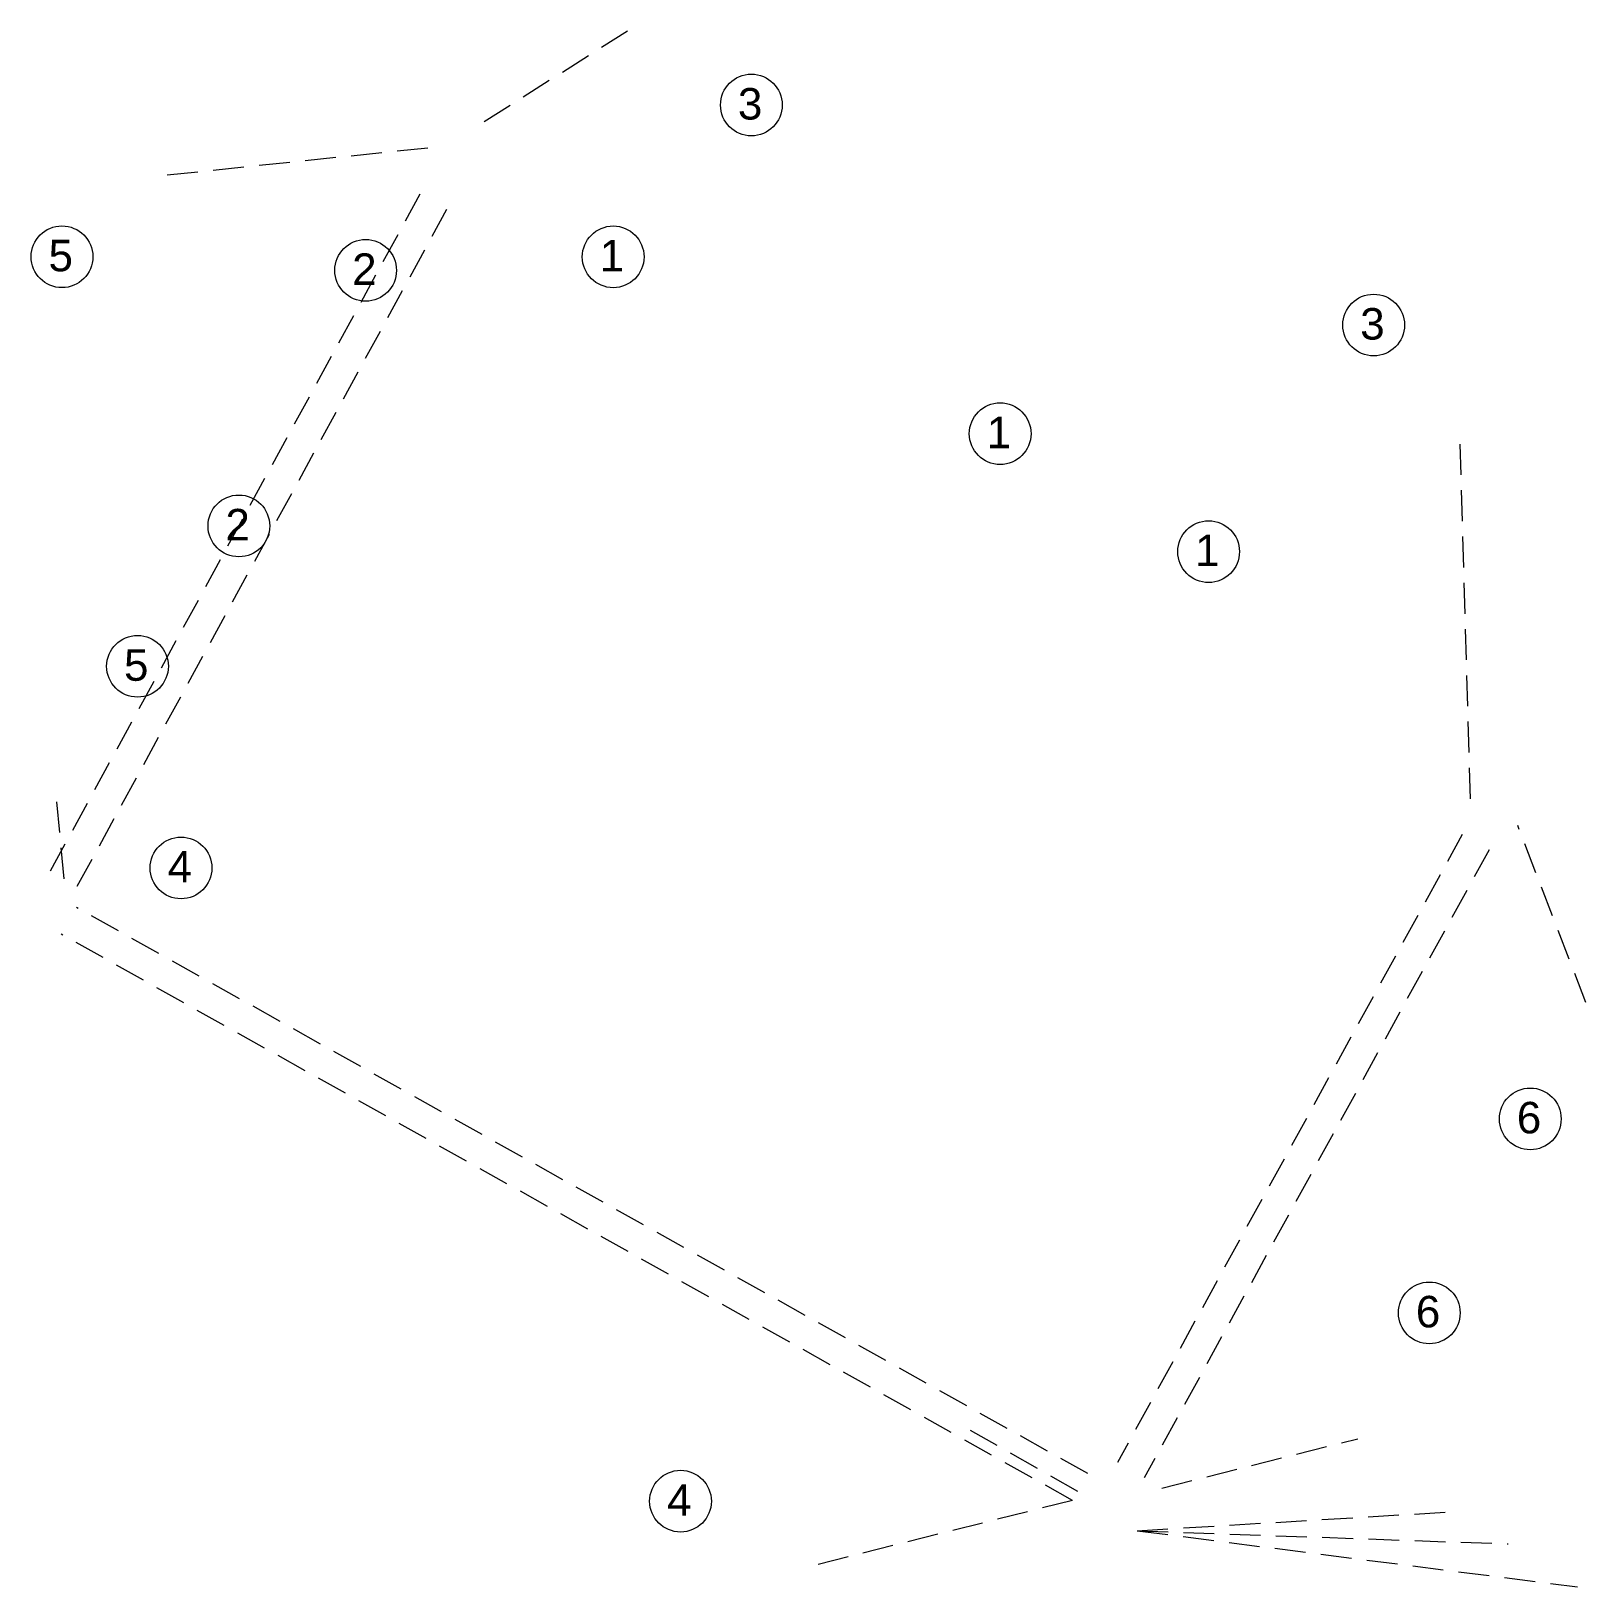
# Model space of a CAD drawing. Header units: millimetres. Extents: x -505 to 8538, y 111 to 6031.
# Drawn here: x 8287.14 to 8312.33, y 4308.6 to 4333.8 of the extents above.
import ezdxf
from ezdxf.enums import TextEntityAlignment as Align

# ---------------------------------------------------------------- set-up
doc = ezdxf.new("R2010")
doc.units = ezdxf.units.MM
doc.linetypes.add('DASHED', pattern=[0.75, 0.5, -0.25])
for name, color, linetype, lineweight in [('024 - Grupo Semaforico', 6, 'Continuous', 0), ('CANALIZACIÒN 1 VÌA', 6, 'Continuous', 9), ('CANALIZACIÒN 2 VÌAS', 6, 'Continuous', 9)]:
    doc.layers.add(name, color=color, linetype=linetype, lineweight=lineweight)
doc.styles.add('VIAS', font='arial.ttf')

msp = doc.modelspace()

# ---------------------------------------------------------------- linework, layer by layer
at = {"layer": '024 - Grupo Semaforico', "ltscale": 3}
for centre in [(8298.808, 4332.604), (8287.638, 4330.145), (8296.569, 4330.144), (8292.558, 4329.925), (8308.891, 4329.039), (8302.839, 4327.279, 130.87), (8290.504, 4325.785), (8306.216, 4325.368, 130.87), (8288.862, 4323.511, 130.87), (8289.567, 4320.244), (8311.428, 4316.178), (8309.792, 4313.035, -130.87), (8297.66, 4309.984, 261.74)]:
    msp.add_circle(centre, 0.5, dxfattribs=at)
at = {"layer": 'CANALIZACIÒN 1 VÌA', "color": 1, "linetype": 'DASHED'}
for p, q in [((8305.459, 4310.197), (8308.634, 4310.995)), ((8305.059, 4309.505), (8310.115, 4309.81)), ((8305.059, 4309.505), (8312.192, 4308.596)), ((8305.059, 4309.505), (8311.072, 4309.292))]:
    msp.add_line(p, q, dxfattribs=at)
at = {"layer": 'CANALIZACIÒN 2 VÌAS', "color": 1, "linetype": 'DASHED'}
for p, q in [((8287.452, 4320.196), (8293.556, 4331.373)), ((8287.885, 4319.946), (8293.989, 4331.123)), ((8310.327, 4320.787), (8304.74, 4310.612)), ((8310.76, 4320.536), (8305.173, 4310.362)), ((8304.26, 4310.43), (8287.876, 4319.602)), ((8304.01, 4309.997), (8287.626, 4319.17))]:
    msp.add_line(p, q, dxfattribs=at)
for points in [[(8296.802, 4333.801), (8294.327, 4332.236)], [(8289.341, 4331.471), (8293.727, 4331.929)], [(8310.46, 4321.364), (8310.287, 4327.26)], [(8287.673, 4320.069), (8287.539, 4321.491)], [(8312.329, 4318.066), (8311.226, 4320.929)], [(8304.095, 4310.143), (8302.141, 4311.254)], [(8304.01, 4309.997), (8299.681, 4308.906)]]:
    msp.add_lwpolyline(points, dxfattribs=at)

# ---------------------------------------------------------------- texts
at = {"layer": '024 - Grupo Semaforico', "style": 'VIAS'}
for s, p in [('3', (8298.788, 4332.624)), ('5', (8287.618, 4330.165)), ('1', (8296.549, 4330.164)), ('2', (8292.538, 4329.945)), ('3', (8308.871, 4329.059)), ('1', (8302.819, 4327.299, 130.87)), ('2', (8290.484, 4325.805)), ('1', (8306.196, 4325.388, 130.87)), ('5', (8288.841, 4323.531, 130.87)), ('4', (8289.547, 4320.264)), ('6', (8311.408, 4316.198)), ('6', (8309.772, 4313.055, -130.87)), ('4', (8297.64, 4310.004, 261.74))]:
    msp.add_text(s, height=0.51, dxfattribs=at).set_placement(p, align=Align.MIDDLE_CENTER)

doc.saveas('drawing.dxf')
